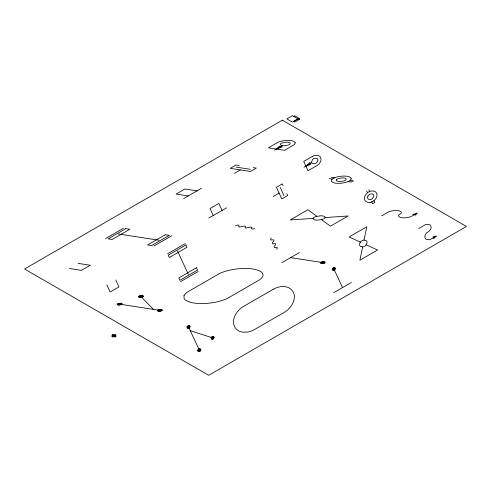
<?xml version="1.0" encoding="UTF-8"?>
<svg xmlns="http://www.w3.org/2000/svg" width="491" height="491" viewBox="0 0 491 491"><rect width="100%" height="100%" fill="white"/><g stroke="black" fill="none" stroke-linecap="round" stroke-linejoin="round"><path stroke-width="0.74" d="M362.634 246.899L359.891 260.205L377.567 249.999L366.212 244.8M364.04 240.093L366.789 226.762L349.113 236.969L360.468 242.167M417.092 213.112L415.724 215.009L412.71 214.542L417.092 213.112L412.035 216.034A8.746 5.051 0 0 1 410.022 216.905A13.214 7.629 0 0 1 404.081 217.82A8.746 5.051 0 0 1 401.583 217.654A5.585 3.222 0 0 1 399.49 217.034L398.606 216.243L398.612 215.377A5.929 3.425 0 0 1 399.962 214.168A5.585 3.222 0 0 0 401.239 213.026L401.319 212.087L400.441 211.302A5.585 3.222 0 0 0 398.348 210.682A8.746 5.051 0 0 0 395.844 210.51A13.214 7.629 0 0 0 389.909 211.431A8.746 5.051 0 0 0 387.89 212.302L381.752 215.844M436.241 236.079L433.768 238.608L432.964 236.865L436.241 236.079L431.184 238.994A5.929 3.425 0 0 1 429.085 239.78L426.225 239.27A5.585 3.222 0 0 1 425.151 238.061A8.746 5.051 0 0 1 424.856 236.619A13.214 7.629 0 0 1 426.446 233.188A8.746 5.051 0 0 1 427.949 232.028A8.746 5.051 0 0 0 429.459 230.862A13.214 7.629 0 0 0 431.049 227.431A8.746 5.051 0 0 0 430.754 225.989A5.585 3.222 0 0 0 429.68 224.78L426.697 224.319A5.585 3.222 0 0 0 424.715 225.056L418.577 228.603M271.413 238.117L270.584 239.338L270.952 240.05L273.235 239.768L273.886 240.222C274.401 241.689 271.873 241.977 272.388 243.444L273.039 243.898L274.96 243.481L275.611 243.941C276.126 245.408 273.597 245.696 274.113 247.163L274.764 247.617L277.047 247.335L277.415 248.041L276.586 249.268M293.544 116.361L294.649 115.723L299.657 118.613L298.553 119.252L292.378 115.698L286.854 118.89L292.378 122.081L297.902 118.89M105.725 238.473L123.401 228.266M183.781 198.493L201.457 188.286M234.453 173.323L240.345 169.923M274.53 150.185L282.325 145.686A5.831 3.369 0 0 0 283.994 145.796L287.947 145.183A5.831 3.369 0 0 0 289.297 144.606A3.725 2.148 0 0 0 290.144 143.845L290.199 143.219L289.616 142.697A3.725 2.148 0 0 0 288.217 142.28A5.831 3.369 0 0 0 286.548 142.169L282.595 142.783A5.831 3.369 0 0 0 281.245 143.36A3.953 2.283 0 0 0 280.343 144.17L280.926 145.268A3.725 2.148 0 0 0 282.325 145.686M154.014 245.942L171.69 235.735M208.822 218.053L226.498 207.846M303.99 167.192L311.785 162.693A5.831 3.369 0 0 1 311.589 161.729L312.65 159.446A5.831 3.369 0 0 1 313.651 158.667A3.725 2.148 0 0 1 314.97 158.176L316.959 158.483A3.725 2.148 0 0 1 317.677 159.293A5.831 3.369 0 0 1 317.873 160.25L316.812 162.539A5.831 3.369 0 0 1 315.811 163.313A3.953 2.283 0 0 1 314.406 163.834L312.503 163.497A3.725 2.148 0 0 1 311.785 162.693M167.591 253.779L185.267 243.573M273.205 196.492L279.097 193.086M180.528 281.662L198.204 271.455M281.797 262.74L299.473 252.534M333.671 292.685L351.347 282.478M235.477 225.535L237.601 225.056L238.829 225.271L239.037 225.725C236.914 229.168 244.346 224.731 245.5 226.474L245.482 226.725C243.352 230.169 250.784 225.731 251.938 227.468L251.92 227.72C249.821 229.272 253.982 229.254 254.798 228.524M313.233 218.378L290.193 219.962L307.869 209.755L316.873 216.31M325.024 217.568L348.107 215.979L330.431 226.185L321.427 219.63M331.284 177.349L334.426 177.84M350.236 180.283L353.416 180.774L351.206 182.051L348.064 181.566M329.074 178.626L332.26 179.117M239.197 165.43L236.177 164.964L230.285 168.364L250.404 171.476L256.296 168.075L253.276 167.609M236.251 167.13L250.33 169.309M197.038 190.839L184.96 188.974L176.122 194.074L188.2 195.94M290.635 257.64L322.832 262.617M118.399 233.962L158.998 240.246M78.167 263.385L90.246 265.25L81.408 270.357L69.329 268.485M119.571 304.15L159.814 310.38M190.263 330.652L212.609 337.894M113.967 335.15L115.054 335.776M112.795 335.832L113.881 336.458M140.892 296.49L153.438 309.391M368.845 189.679L369.698 191.521M373.933 200.647L374.774 202.464L372.565 203.734L371.712 201.899M366.636 190.956L367.477 192.773M333.88 268.994L342.509 287.585M283.104 185.623L282.294 183.88L276.402 187.28L281.791 198.898L287.683 195.498L286.873 193.755M280.158 187.323L283.927 195.455M222.079 210.4L218.839 203.427L210.001 208.534L213.241 215.5M177.46 250.901L188.341 274.346M188.556 326.969L199.334 350.206M115.729 279.968L118.969 286.94L110.131 292.041L106.891 285.068M120.068 304.076L119.08 304.23L120.068 304.076M120.559 304.003C118.712 305.586 118.03 303.07 120.559 304.003M121.05 303.923L121.05 304.095A1.185 0.687 0 0 1 120.78 304.34A1.749 1.013 0 0 1 120.375 304.512L119.19 304.696A1.749 1.013 0 0 1 118.687 304.666A1.117 0.644 0 0 1 118.27 304.537L118.11 304.193A1.117 0.644 0 0 1 118.362 303.966A1.749 1.013 0 0 1 118.767 303.794L119.957 303.61A1.749 1.013 0 0 1 120.455 303.641A1.117 0.644 0 0 1 120.872 303.763L121.05 303.923M121.541 303.849L121.541 304.076A1.583 0.914 0 0 1 121.179 304.402A2.332 1.344 0 0 1 120.645 304.635L119.061 304.88A2.332 1.344 0 0 1 118.392 304.831A1.491 0.859 0 0 1 117.834 304.666L117.619 304.205A1.491 0.859 0 0 1 117.963 303.904A2.332 1.344 0 0 1 118.503 303.671L120.086 303.426A2.332 1.344 0 0 1 120.749 303.475A1.491 0.859 0 0 1 121.308 303.641L121.541 303.849M122.038 303.769L122.038 304.058A1.976 1.142 0 0 1 121.584 304.463A2.915 1.682 0 0 1 120.909 304.751L118.932 305.058A2.915 1.682 0 0 1 118.098 305.003A1.86 1.074 0 0 1 117.398 304.794L117.134 304.224A1.86 1.074 0 0 1 117.558 303.843A2.915 1.682 0 0 1 118.233 303.548L120.209 303.248A2.915 1.682 0 0 1 121.044 303.303A1.86 1.074 0 0 1 121.743 303.512L122.038 303.769M141.383 296.417L140.401 296.57L141.383 296.417M141.881 296.337C140.033 297.927 139.352 295.41 141.881 296.337M142.372 296.263L142.372 296.435A1.185 0.687 0 0 1 142.102 296.681A1.749 1.013 0 0 1 141.696 296.852L140.506 297.037A1.749 1.013 0 0 1 140.009 297A1.117 0.644 0 0 1 139.591 296.877L139.432 296.533A1.117 0.644 0 0 1 139.683 296.306A1.749 1.013 0 0 1 140.088 296.128L141.279 295.944A1.749 1.013 0 0 1 141.776 295.981A1.117 0.644 0 0 1 142.194 296.104L142.372 296.263M142.863 296.183L142.863 296.417A1.583 0.914 0 0 1 142.5 296.742A2.332 1.344 0 0 1 141.967 296.969L140.383 297.215A2.332 1.344 0 0 1 139.714 297.172A1.491 0.859 0 0 1 139.156 297.006L138.941 296.546A1.491 0.859 0 0 1 139.284 296.245A2.332 1.344 0 0 1 139.818 296.012L141.402 295.766A2.332 1.344 0 0 1 142.071 295.809A1.491 0.859 0 0 1 142.629 295.975L142.863 296.183M143.36 296.11L143.354 296.398A1.976 1.142 0 0 1 142.906 296.803A2.915 1.682 0 0 1 142.23 297.092L140.254 297.399A2.915 1.682 0 0 1 139.419 297.343A1.86 1.074 0 0 1 138.72 297.135L138.456 296.558A1.86 1.074 0 0 1 138.879 296.177A2.915 1.682 0 0 1 139.554 295.889L141.531 295.582A2.915 1.682 0 0 1 142.365 295.643A1.86 1.074 0 0 1 143.065 295.846L143.36 296.11M160.305 310.3L159.33 310.392L160.305 310.3M160.803 310.226C158.955 311.81 158.274 309.293 160.803 310.226M161.294 310.146L161.294 310.324A1.185 0.687 0 0 1 161.023 310.564A1.749 1.013 0 0 1 160.618 310.735L159.434 310.92A1.749 1.013 0 0 1 158.931 310.889A1.117 0.644 0 0 1 158.513 310.766L158.354 310.422A1.117 0.644 0 0 1 158.605 310.189A1.749 1.013 0 0 1 159.01 310.017L160.201 309.833A1.749 1.013 0 0 1 160.698 309.87A1.117 0.644 0 0 1 161.116 309.993L161.294 310.146M161.785 310.073L161.785 310.306A1.583 0.914 0 0 1 161.422 310.625A2.332 1.344 0 0 1 160.888 310.858L159.305 311.104A2.332 1.344 0 0 1 158.636 311.061A1.491 0.859 0 0 1 158.077 310.895L157.863 310.435A1.491 0.859 0 0 1 158.206 310.128A2.332 1.344 0 0 1 158.746 309.895L160.324 309.649A2.332 1.344 0 0 1 160.993 309.698A1.491 0.859 0 0 1 161.551 309.864L161.785 310.073M162.282 309.999L162.282 310.287A1.976 1.142 0 0 1 161.827 310.686A2.915 1.682 0 0 1 161.152 310.981L159.176 311.288A2.915 1.682 0 0 1 158.341 311.226A1.86 1.074 0 0 1 157.642 311.024L157.378 310.447A1.86 1.074 0 0 1 157.801 310.067A2.915 1.682 0 0 1 158.476 309.778L160.453 309.471A2.915 1.682 0 0 1 161.287 309.526A1.86 1.074 0 0 1 161.987 309.735L162.282 309.999M184.033 295.441L184.033 298.319A8.826 5.094 0 0 0 186.961 300.946A18.615 10.747 0 0 0 193.945 303.015A29.153 16.835 0 0 0 202.28 303.579A44.043 25.428 0 0 0 222.067 300.517A29.153 16.835 0 0 0 228.794 297.62L258.254 280.613A18.615 10.747 0 0 0 262.513 276.807A8.826 5.094 0 0 0 259.849 271.063A18.615 10.747 0 0 0 252.865 268.994A29.153 16.835 0 0 0 244.53 268.43A44.043 25.428 0 0 0 224.743 271.492A29.153 16.835 0 0 0 218.016 274.389L188.556 291.396A19.769 11.41 0 0 0 184.033 295.441M313.233 218.194L313.233 218.888L313.939 219.514A4.468 2.578 0 0 0 315.615 220.011A6.997 4.038 0 0 0 317.616 220.146L322.366 219.416A6.997 4.038 0 0 0 323.98 218.716A4.468 2.578 0 0 0 324.999 217.801L325.067 217.053L324.361 216.427A4.468 2.578 0 0 0 322.685 215.93A6.997 4.038 0 0 0 320.684 215.795L315.934 216.525A6.997 4.038 0 0 0 314.32 217.225A4.744 2.737 0 0 0 313.233 218.194M320.371 262.71L320.66 263.262A1.86 1.074 0 0 0 321.36 263.471A2.915 1.682 0 0 0 322.194 263.526L324.17 263.219A2.915 1.682 0 0 0 324.846 262.93A1.86 1.074 0 0 0 325.269 262.55L325.005 261.973A1.86 1.074 0 0 0 324.305 261.764A2.915 1.682 0 0 0 323.471 261.709L321.495 262.016A2.915 1.682 0 0 0 320.819 262.304A1.976 1.142 0 0 0 320.371 262.71M320.862 262.691L321.096 263.133A1.491 0.859 0 0 0 321.654 263.299A2.332 1.344 0 0 0 322.323 263.342L323.907 263.096A2.332 1.344 0 0 0 324.441 262.869A1.491 0.859 0 0 0 324.784 262.562L324.569 262.102A1.491 0.859 0 0 0 324.011 261.936A2.332 1.344 0 0 0 323.342 261.893L321.758 262.139A2.332 1.344 0 0 0 321.224 262.366A1.583 0.914 0 0 0 320.862 262.691M321.353 262.673L321.531 263.004A1.117 0.644 0 0 0 321.949 263.127A1.749 1.013 0 0 0 322.446 263.164L323.637 262.98A1.749 1.013 0 0 0 324.042 262.802A1.117 0.644 0 0 0 324.293 262.575L324.134 262.231A1.117 0.644 0 0 0 323.716 262.108A1.749 1.013 0 0 0 323.219 262.071L322.028 262.255A1.749 1.013 0 0 0 321.623 262.433A1.185 0.687 0 0 0 321.353 262.673M321.844 262.654C323.802 263.87 324.269 261.23 321.844 262.654M322.342 262.636L323.323 262.544L322.342 262.636M336.317 179.884L336.9 180.989A3.725 2.148 0 0 0 338.299 181.4A5.831 3.369 0 0 0 339.968 181.517L343.921 180.903A5.831 3.369 0 0 0 345.271 180.326A3.725 2.148 0 0 0 346.118 179.565L346.173 178.939L345.59 178.411A3.725 2.148 0 0 0 344.191 178A5.831 3.369 0 0 0 342.522 177.889L338.569 178.497A5.831 3.369 0 0 0 337.219 179.08A3.953 2.283 0 0 0 336.317 179.884M351.102 178.178L351.102 179.332A7.905 4.566 0 0 1 349.291 180.946A11.661 6.733 0 0 1 346.603 182.106A17.621 10.17 0 0 1 338.686 183.327A11.661 6.733 0 0 1 335.353 183.1A7.445 4.296 0 0 1 332.56 182.278L331.388 181.228L331.493 179.976A7.445 4.296 0 0 1 333.199 178.454A11.661 6.733 0 0 1 335.887 177.294A17.621 10.17 0 0 1 343.804 176.073A11.661 6.733 0 0 1 347.137 176.3A7.445 4.296 0 0 1 349.93 177.128L351.102 178.178M295.128 142.458L295.023 143.703A7.445 4.296 0 0 1 293.317 145.226L284.479 150.332L268.387 147.84L277.225 142.74A11.661 6.733 0 0 1 279.913 141.58A17.621 10.17 0 0 1 287.83 140.352A11.661 6.733 0 0 1 291.163 140.579A7.445 4.296 0 0 1 293.956 141.408L295.128 142.458M187.132 326.748L186.985 327.337A2.915 1.682 0 0 0 187.083 327.822A1.86 1.074 0 0 0 187.439 328.221L188.434 328.375A1.86 1.074 0 0 0 189.09 328.129A2.915 1.682 0 0 0 189.594 327.743L190.127 326.601A2.915 1.682 0 0 0 190.029 326.122A1.86 1.074 0 0 0 189.667 325.717L188.716 325.545A1.976 1.142 0 0 0 188.016 325.809A2.915 1.682 0 0 0 187.513 326.196L187.132 326.748M187.415 326.791L187.298 327.264A2.332 1.344 0 0 0 187.378 327.65A1.491 0.859 0 0 0 187.66 327.976L188.458 328.098A1.491 0.859 0 0 0 188.986 327.902A2.332 1.344 0 0 0 189.385 327.589L189.808 326.675A2.332 1.344 0 0 0 189.735 326.288A1.491 0.859 0 0 0 189.446 325.969L188.685 325.834A1.583 0.914 0 0 0 188.121 326.042A2.332 1.344 0 0 0 187.722 326.349L187.415 326.791M187.697 326.84L187.611 327.19A1.749 1.013 0 0 0 187.672 327.479A1.117 0.644 0 0 0 187.887 327.724L188.483 327.816A1.117 0.644 0 0 0 188.875 327.669A1.749 1.013 0 0 0 189.176 327.436L189.495 326.748A1.749 1.013 0 0 0 189.44 326.46A1.117 0.644 0 0 0 189.225 326.22L188.648 326.116A1.185 0.687 0 0 0 188.231 326.276A1.749 1.013 0 0 0 187.93 326.509L187.697 326.84M187.985 326.883C188.476 328.976 189.968 325.134 187.985 326.883M188.268 326.926C188.513 327.97 189.262 326.049 188.268 326.926M197.916 349.985L197.763 350.574A2.915 1.682 0 0 0 197.861 351.053A1.86 1.074 0 0 0 198.223 351.458L199.217 351.611A1.86 1.074 0 0 0 199.874 351.366A2.915 1.682 0 0 0 200.377 350.979L200.911 349.838A2.915 1.682 0 0 0 200.807 349.353A1.86 1.074 0 0 0 200.451 348.948L199.499 348.782A1.976 1.142 0 0 0 198.8 349.04A2.915 1.682 0 0 0 198.296 349.432L197.916 349.985M198.198 350.028L198.082 350.5A2.332 1.344 0 0 0 198.155 350.887A1.491 0.859 0 0 0 198.444 351.206L199.242 351.329A1.491 0.859 0 0 0 199.769 351.133A2.332 1.344 0 0 0 200.168 350.826L200.592 349.911A2.332 1.344 0 0 0 200.512 349.524A1.491 0.859 0 0 0 200.23 349.199L199.469 349.064A1.583 0.914 0 0 0 198.904 349.273A2.332 1.344 0 0 0 198.505 349.586L198.198 350.028M198.481 350.071L198.395 350.427A1.749 1.013 0 0 0 198.45 350.715A1.117 0.644 0 0 0 198.671 350.955L199.266 351.047A1.117 0.644 0 0 0 199.659 350.899A1.749 1.013 0 0 0 199.96 350.666L200.279 349.985A1.749 1.013 0 0 0 200.218 349.696A1.117 0.644 0 0 0 200.003 349.451L199.432 349.353A1.185 0.687 0 0 0 199.015 349.506A1.749 1.013 0 0 0 198.714 349.739L198.481 350.071M198.769 350.114C199.26 352.207 200.745 348.365 198.769 350.114M199.051 350.163C199.297 351.206 200.04 349.285 199.051 350.163M211.185 337.673L211.038 338.262A2.915 1.682 0 0 0 211.136 338.747A1.86 1.074 0 0 0 211.492 339.146L212.486 339.299A1.86 1.074 0 0 0 213.143 339.054A2.915 1.682 0 0 0 213.646 338.667L214.18 337.526A2.915 1.682 0 0 0 214.082 337.047A1.86 1.074 0 0 0 213.72 336.642L212.769 336.47A1.976 1.142 0 0 0 212.069 336.734A2.915 1.682 0 0 0 211.566 337.121L211.185 337.673M211.468 337.716L211.351 338.189A2.332 1.344 0 0 0 211.431 338.575A1.491 0.859 0 0 0 211.713 338.9L212.511 339.023A1.491 0.859 0 0 0 213.039 338.827A2.332 1.344 0 0 0 213.438 338.514L213.861 337.599A2.332 1.344 0 0 0 213.788 337.213A1.491 0.859 0 0 0 213.499 336.894L212.738 336.758A1.583 0.914 0 0 0 212.173 336.967A2.332 1.344 0 0 0 211.774 337.274L211.468 337.716M211.75 337.765L211.664 338.115A1.749 1.013 0 0 0 211.725 338.403A1.117 0.644 0 0 0 211.94 338.649L212.535 338.741A1.117 0.644 0 0 0 212.928 338.594A1.749 1.013 0 0 0 213.229 338.36L213.548 337.673A1.749 1.013 0 0 0 213.493 337.385A1.117 0.644 0 0 0 213.278 337.145L212.701 337.041A1.185 0.687 0 0 0 212.284 337.2A1.749 1.013 0 0 0 211.983 337.434L211.75 337.765M212.038 337.808C212.529 339.901 214.021 336.059 212.038 337.808M212.321 337.851C212.566 338.9 213.315 336.973 212.321 337.851M332.456 268.773L332.309 269.363A2.915 1.682 0 0 0 332.407 269.847A1.86 1.074 0 0 0 332.763 270.253L333.72 270.418A1.976 1.142 0 0 0 334.42 270.16A2.915 1.682 0 0 0 334.923 269.768L335.451 268.626A2.915 1.682 0 0 0 335.353 268.147A1.86 1.074 0 0 0 334.997 267.742L334.003 267.589A1.86 1.074 0 0 0 333.34 267.834A2.915 1.682 0 0 0 332.837 268.221L332.456 268.773M332.745 268.822L332.622 269.289A2.332 1.344 0 0 0 332.702 269.676A1.491 0.859 0 0 0 332.99 270.001L333.751 270.136A1.583 0.914 0 0 0 334.31 269.927A2.332 1.344 0 0 0 334.715 269.614L335.138 268.7A2.332 1.344 0 0 0 335.058 268.313A1.491 0.859 0 0 0 334.77 267.994L333.978 267.871A1.491 0.859 0 0 0 333.45 268.068A2.332 1.344 0 0 0 333.045 268.374L332.745 268.822M333.027 268.865L332.935 269.215A1.749 1.013 0 0 0 332.996 269.504A1.117 0.644 0 0 0 333.211 269.749L333.782 269.847A1.185 0.687 0 0 0 334.205 269.694A1.749 1.013 0 0 0 334.506 269.461L334.825 268.773A1.749 1.013 0 0 0 334.764 268.485A1.117 0.644 0 0 0 334.549 268.246L333.954 268.154A1.117 0.644 0 0 0 333.555 268.301A1.749 1.013 0 0 0 333.254 268.534L333.027 268.865M333.309 268.908C333.8 271.001 335.292 267.159 333.309 268.908M333.598 268.951C333.837 270.001 334.586 268.08 333.598 268.951M367.857 196.271L367.563 197.45A5.831 3.369 0 0 0 367.759 198.413A3.725 2.148 0 0 0 368.477 199.217L370.38 199.555A3.953 2.283 0 0 0 371.785 199.033A5.831 3.369 0 0 0 372.786 198.254L373.847 195.97A5.831 3.369 0 0 0 373.651 195.007A3.725 2.148 0 0 0 372.933 194.203L370.944 193.896A3.725 2.148 0 0 0 369.625 194.387A5.831 3.369 0 0 0 368.624 195.16L367.857 196.271M359.928 242.953L359.572 244.371A6.997 4.038 0 0 0 359.805 245.525A4.468 2.578 0 0 0 360.664 246.494L362.953 246.899A4.744 2.737 0 0 0 364.635 246.273A6.997 4.038 0 0 0 365.838 245.34L367.108 242.597A6.997 4.038 0 0 0 366.875 241.443A4.468 2.578 0 0 0 366.016 240.473L363.628 240.105A4.468 2.578 0 0 0 362.045 240.694A6.997 4.038 0 0 0 360.842 241.627L359.928 242.953M279.342 146.3L276.433 149.086L282.362 146.766L279.342 146.3M309.907 162.674L305.893 166.093L310.717 164.411L309.907 162.674M282.325 120.172L24.55 268.994L208.675 375.302L466.45 226.474L282.325 120.172M298.553 118.613L293.716 121.406L294.821 122.044L299.657 119.252L298.553 118.613M125.813 228.64L108.137 238.847L112.163 239.467L129.839 229.26L125.813 228.64M165.252 234.741L147.576 244.948L151.602 245.568L169.278 235.367L165.252 234.741M312.577 156.347L303.739 161.447L308.047 170.739L316.885 165.639A11.661 6.733 0 0 0 318.892 164.086A17.621 10.17 0 0 0 321.016 159.514A11.661 6.733 0 0 0 320.623 157.593A7.445 4.296 0 0 0 319.187 155.978L317.37 155.303L315.21 155.365A7.445 4.296 0 0 0 312.577 156.347M185.911 244.966L168.235 255.173L169.315 257.499L186.991 247.292L185.911 244.966M196.48 267.736L178.804 277.943L179.884 280.269L197.56 270.062L196.48 267.736M112.795 334.555L111.758 335.15L115.054 337.053L116.091 336.458L112.795 334.555M115.004 334.555L111.758 336.427L112.844 337.053L116.091 335.181L115.004 334.555M273.254 289.273L243.794 306.28A29.153 16.835 0 0 0 238.773 310.165A44.043 25.428 0 0 0 233.47 321.587A29.153 16.835 0 0 0 234.453 326.398A18.615 10.747 0 0 0 238.037 330.431A8.826 5.094 0 0 0 242.579 332.125L247.568 332.119A19.769 11.41 0 0 0 254.571 329.51L284.031 312.503A29.153 16.835 0 0 0 289.052 308.618A44.043 25.428 0 0 0 294.355 297.196A29.153 16.835 0 0 0 293.373 292.384A18.615 10.747 0 0 0 289.788 288.352A8.826 5.094 0 0 0 279.845 286.812A18.615 10.747 0 0 0 273.254 289.273M370.226 202.341L368.066 202.402L366.249 201.721A7.445 4.296 0 0 1 364.813 200.113A11.661 6.733 0 0 1 364.42 198.186A17.621 10.17 0 0 1 366.544 193.614A11.661 6.733 0 0 1 368.551 192.061A7.905 4.566 0 0 1 371.349 191.017L373.344 191.017L375.161 191.693A7.445 4.296 0 0 1 376.597 193.307A11.661 6.733 0 0 1 376.99 195.234A17.621 10.17 0 0 1 374.866 199.8A11.661 6.733 0 0 1 372.859 201.359A7.445 4.296 0 0 1 370.226 202.341"/></g></svg>
